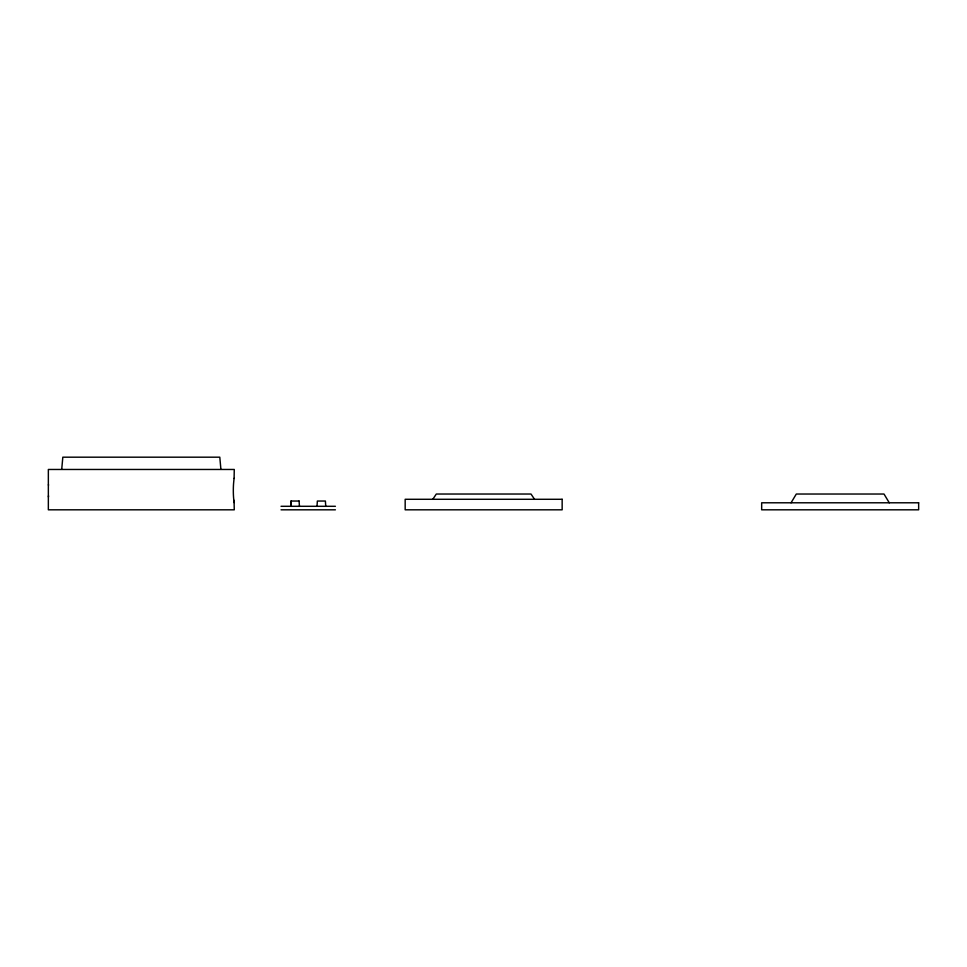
<?xml version="1.0" encoding="UTF-8"?>
<svg xmlns="http://www.w3.org/2000/svg" width="967" height="967" viewBox="0 0 967 967"><rect width="100%" height="100%" fill="white"/><g stroke="black" fill="none" stroke-linecap="round" stroke-linejoin="round"><path stroke-width="1.45" d="M234.099 478.387A13.2 0.967 -90 0 0 233.833 480.756L233.748 481.602A13.103 1.608 -90 0 0 233.748 499.431L233.833 500.193A13.2 0.967 -90 0 0 234.099 502.562L234.268 509.814L48.35 509.814L48.35 469.466L234.268 469.466L234.099 478.472M48.447 496.965L48.519 495.781M291.043 501.039L290.692 506.297L291.031 501.039L299.105 501.039M317.007 506.297L317.357 501.039L325.395 501.039L325.746 506.297M61.743 469.068L62.819 457.186L219.799 457.186L220.875 469.068M791.054 502.792L796.312 494.028L884.007 494.028L889.265 502.792M432.805 499.286L436.31 494.028L531.016 494.028L534.533 499.286M281.034 506.297L335.404 506.297M281.034 509.814L335.404 509.814M48.459 484.624L48.519 485.241M299.081 501.039L299.456 506.297M234.099 502.562A13.2 0.967 90 0 1 233.833 500.193M562.153 499.286L405.173 499.286L405.173 509.814L562.153 509.814L562.153 499.286M918.65 502.792L761.67 502.792L761.67 509.814L918.65 509.814L918.65 502.792"/></g></svg>
